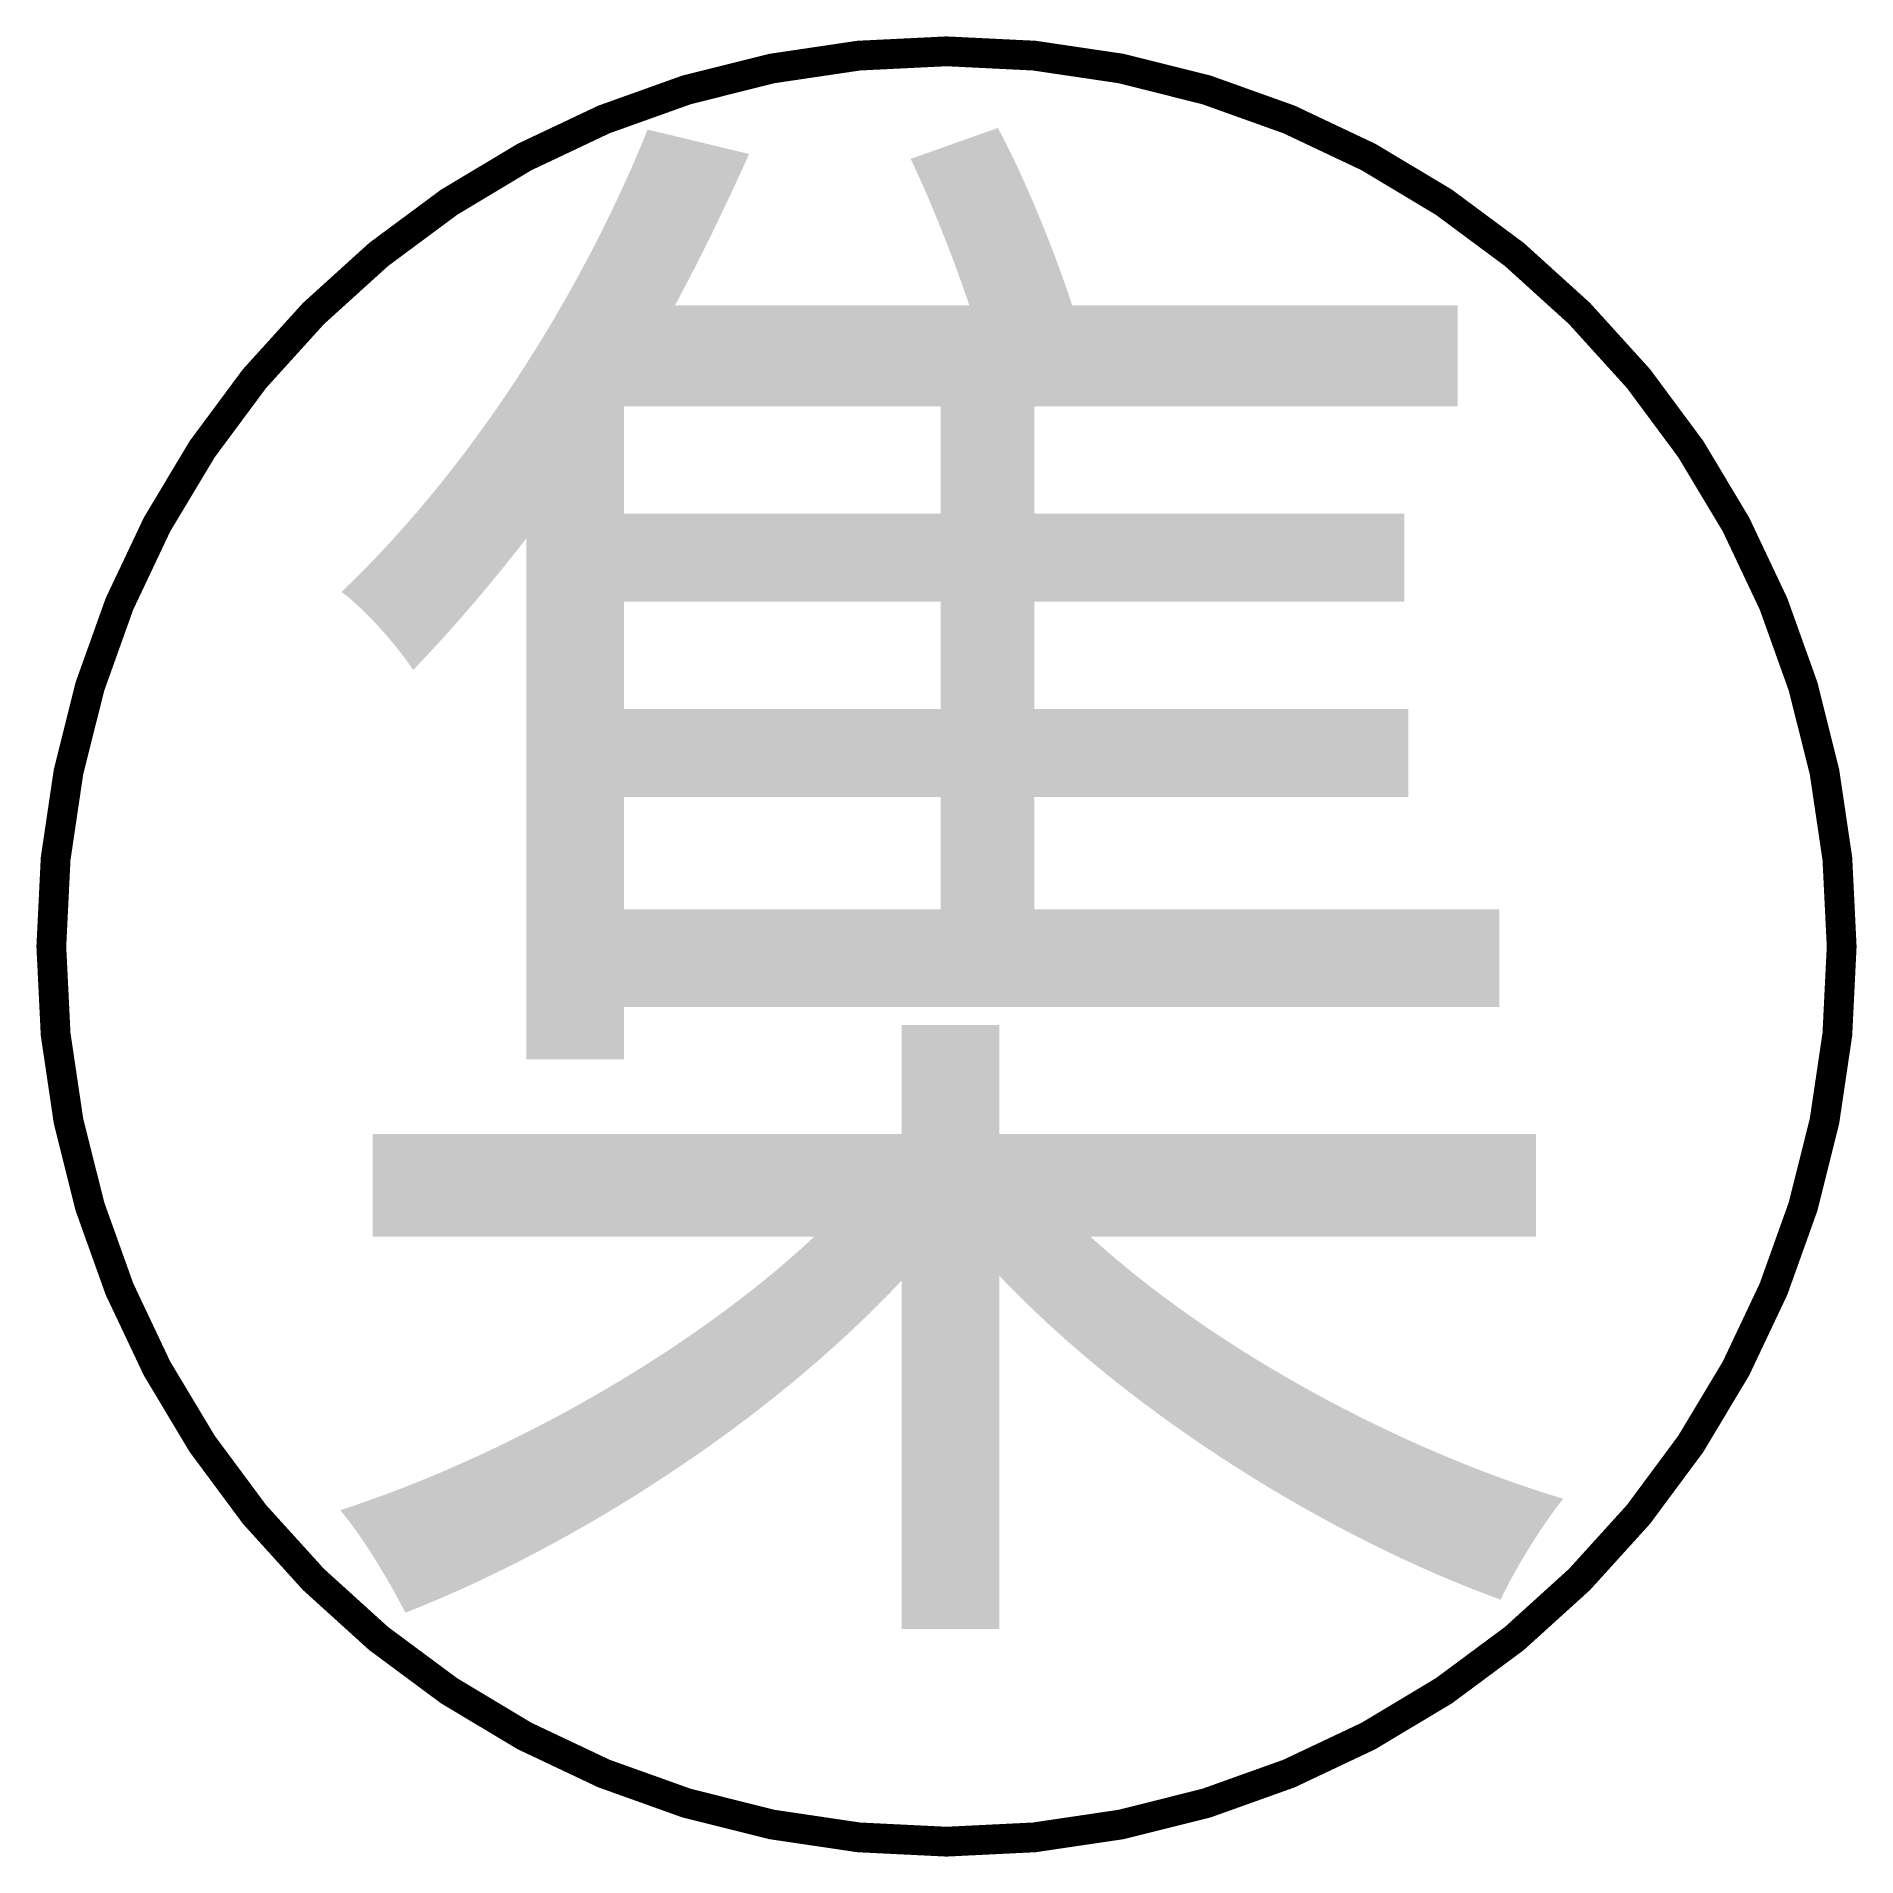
# Model space of a CAD drawing. Header units: inches. Extents: x -3.05 to 3.05, y -6.05 to 0.05.
import ezdxf
from ezdxf.enums import TextEntityAlignment as Align

# ---------------------------------------------------------------- set-up
doc = ezdxf.new("R2010")
doc.units = ezdxf.units.IN
doc.header["$MEASUREMENT"] = 0
doc.styles.add('HZ', font='', dxfattribs={"width": 0.75})
doc.styles.get('HZ').set_extended_font_data('SimSun')

msp = doc.modelspace()

# ---------------------------------------------------------------- linework, layer by layer
at = {"color": 7, "const_width": 0.1}
msp.add_lwpolyline([(-3, -3, 1), (3, -3, 1)], format="xyb", close=True, dxfattribs=at)

# ---------------------------------------------------------------- texts
at = {"color": 7, "style": 'HZ', "width": 0.8}
msp.add_text('集', height=4, dxfattribs=at).set_placement((0.024, -2.772), align=Align.MIDDLE)

doc.saveas('drawing.dxf')
